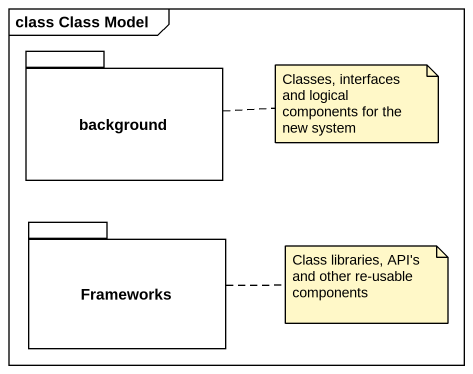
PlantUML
@startuml
mainframe class Class Model
package background {
}
package Frameworks {
}
note right of background : Classes, interfaces and logical components for the new system
note right of Frameworks : Class libraries, API's and other re-usable components
@enduml
